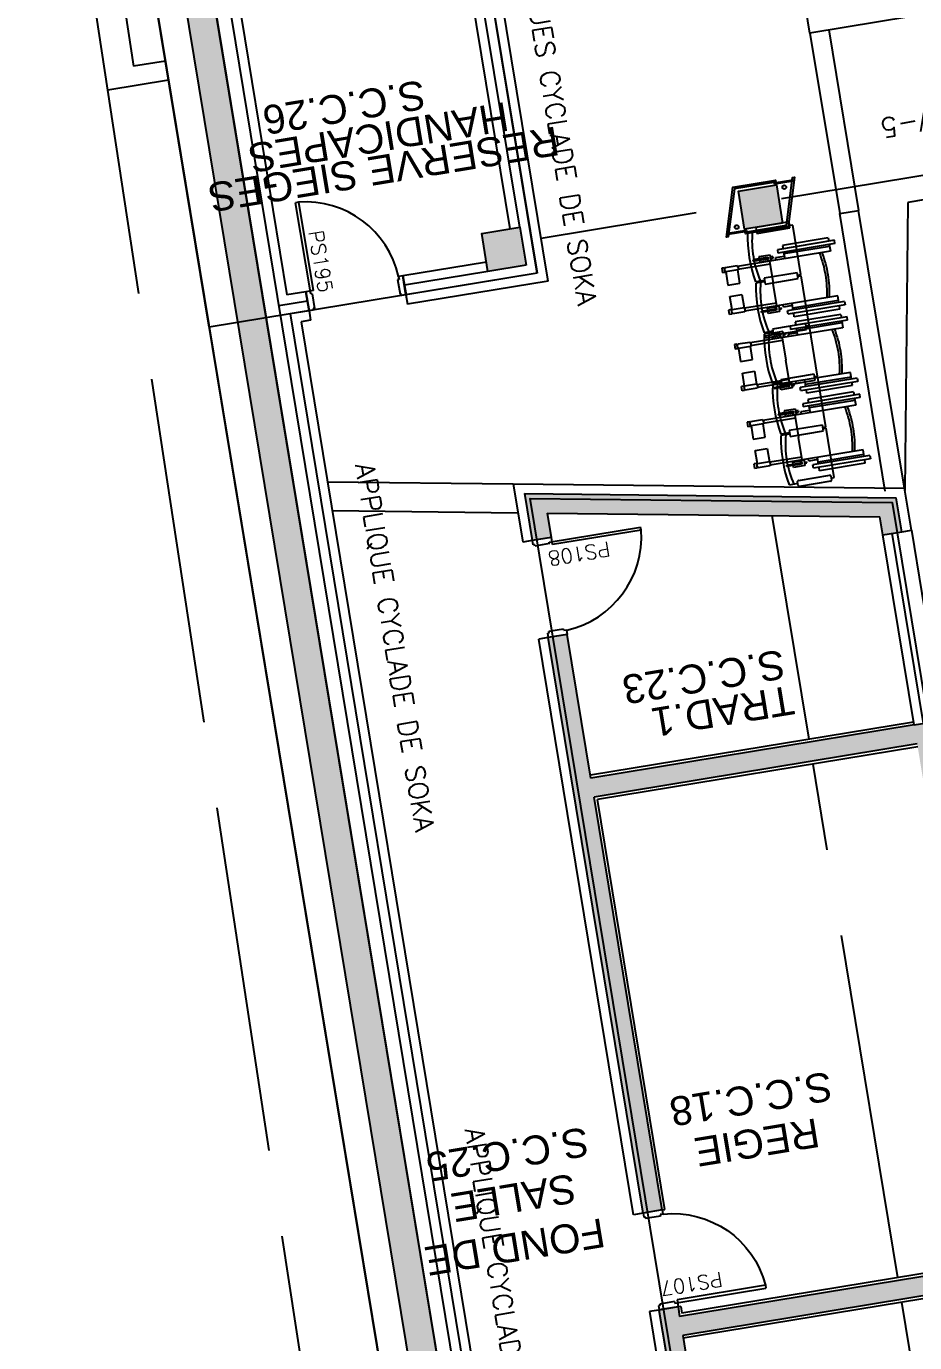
# Model space of a CAD drawing. Header units: millimetres. Extents: x 33140 to 33459, y 51582 to 51854.
# Drawn here: x 33253.65 to 33262.87, y 51644.64 to 51658.3 of the extents above; entities that cross this region are included whole.
import ezdxf
from ezdxf.enums import TextEntityAlignment as Align

# ---------------------------------------------------------------- set-up
doc = ezdxf.new("R2010")
doc.units = ezdxf.units.MM
doc.header["$LTSCALE"] = 0.3
doc.header["$MEASUREMENT"] = 0
doc.linetypes.add('ACAD_ISO02W100', pattern=[15, 12, -3])
doc.linetypes.add('ACAD_ISO08W100', pattern=[36, 24, -3, 6, -3])
doc.layers.get('0').update_dxf_attribs({"linetype": 'CONTINUOUS'})
for name, color, linetype in [('00-TRAMES-BAT', 7, 'ACAD_ISO08W100'), ('01-TREMIE-ESCAL-ASC', 4, 'CONTINUOUS'), ('02-MURS-PORTEUR', 1, 'CONTINUOUS'), ('02-MURS-POTEAU', 6, 'CONTINUOUS'), ('04-CLOISONS', 2, 'CONTINUOUS'), ('05-MEN-INT', 4, 'CONTINUOUS'), ('05-MEN-INT-NUM', 62, 'CONTINUOUS'), ('08-EQUI-HANDI', 151, 'CONTINUOUS'), ('08-EQUI-MEUBLE', 8, 'CONTINUOUS'), ('10-ANN-NOMPIECE', 3, 'CONTINUOUS'), ('10-ANN-NOMPIECE-CODE', 171, 'CONTINUOUS'), ('11-RES-ELECTRICITE', 71, 'CONTINUOUS'), ('14-HACH-MURS', 253, 'CONTINUOUS'), ('14-HACH-POTEAU', 251, 'CONTINUOUS')]:
    doc.layers.add(name, color=color, linetype=linetype)
doc.layers.add('POLY-SURFACE', color=1, linetype='CONTINUOUS', plot=False)
doc.styles.add('ANN', font='romans.shx')
doc.styles.add('NDP', font='ARIAL.TTF', dxfattribs={"height": 0.2})

# ---------------------------------------------------------------- blocks, each defined once
blk = doc.blocks.new('MVP9')
for p, q in [((0.075, 0.93), (0.045, 0.93)), ((0.045, -0.03), (0.045, 0.93)), ((0.075, 0.93), (0.075, 0)), ((0.075, 0), (0, 0)), ((0, 0), (0, -0.2)), ((0.975, 0), (0.975, -0.03)), ((1.02, 0), (0.975, 0)), ((0.06, -0.03), (0.045, -0.03)), ((0.06, -0.03), (0.06, -0.185)), ((0.975, -0.03), (0.96, -0.03)), ((0.96, -0.03), (0.96, -0.185)), ((1.02, 0), (1.02, -0.2)), ((0.045, -0.2), (0, -0.2)), ((0.06, -0.185), (0.045, -0.185)), ((0.045, -0.185), (0.045, -0.2)), ((0.975, -0.185), (0.96, -0.185)), ((0.975, -0.185), (0.975, -0.2)), ((1.02, -0.2), (0.975, -0.2))]:
    blk.add_line(p, q)
for centre, radius, start, end in [((0.175, 0), 0.83, 0, 0), ((-0.015, -0.057), 0.992, 3.3237, 84.7979)]:
    blk.add_arc(centre, radius, start, end)
blk = doc.blocks.new('AD')
for p, q in [((28, 38.3), (22, 38.3)), ((22, 38.3), (22, 3.3)), ((28, 3.3), (28, 38.3)), ((22, 3.3), (28, 3.3))]:
    blk.add_line(p, q)
blk = doc.blocks.new('AG')
blk.add_lwpolyline([(-28, 4.3), (-28, 37.3, -0.414214), (-27, 38.3), (-23, 38.3, -0.414214), (-22, 37.3), (-22, 4.3, -0.414214), (-23, 3.3), (-27, 3.3, -0.414214)], format="xyb", close=True)
blk = doc.blocks.new('Hand-siege')
for p, q in [((-13.2, 21.9), (46.8, 21.9)), ((-13.2, 18.4), (-13.2, 21.9)), ((-13.2, 18.4), (46.8, 18.4)), ((-7.2, 25.4), (40.8, 25.4)), ((-7.2, 25.4), (-7.2, 21.9)), ((-7.2, 18.4), (-7.2, 11.4)), ((-7.2, 16.4), (40.8, 16.4)), ((40.8, 25.4), (40.8, 21.9)), ((40.8, 18.4), (40.8, 11.4)), ((40.9, 13.8), (50.3, 13.8)), ((46.8, 21.9), (46.8, 18.4)), ((50.3, 13.8), (50.3, 11.4)), ((52.7, 15.6), (52.7, 14.1)), ((52.7, 15.6), (55, 15.6)), ((55, 14.1), (52.7, 14.1)), ((55, 17.6), (66.9, 17.6)), ((55, 12.1), (55, 17.6)), ((58.6, 15.6), (58.6, 12.1)), ((58.6, 15.6), (73.6, 15.6)), ((73.6, 14.1), (58.6, 14.1)), ((66.9, 17.6), (66.9, 15.6)), ((66.9, 14.1), (66.9, 12.1)), ((73.6, 15.6), (73.6, 14.1)), ((-7.2, 11.4), (90.5, 11.4)), ((66.9, 12.1), (55, 12.1)), ((55.6, 12.1), (55.6, 11.4)), ((56.8, 11.4), (56.8, -12.1)), ((56.8, 8.4), (90.5, 8.4)), ((58.1, 12.1), (58.1, 11.4)), ((90.8, 12.1), (103.4, 12.1)), ((90.8, 7.8), (103.4, 7.8)), ((90.8, -6.1), (90.8, 7.8)), ((103.4, 7.8), (103.4, -6.1)), ((103.8, 11.4), (104.2, 11.4)), ((103.8, 8.4), (104.2, 8.4)), ((104.2, 12.3), (106.8, 12.3)), ((104.2, 7.5), (104.2, 12.3)), ((104.2, 7.5), (106.8, 7.5)), ((106.8, 12.3), (106.8, 7.5)), ((56.8, -35.6), (56.8, -12.1)), ((103.4, -6.1), (90.8, -6.1)), ((90.8, -18.1), (90.8, -32)), ((103.4, -18.1), (90.8, -18.1)), ((103.4, -32), (103.4, -18.1)), ((-7.2, -42.6), (-7.2, -35.6)), ((-7.2, -35.6), (90.5, -35.6)), ((-7.2, -40.6), (40.8, -40.6)), ((40.8, -42.6), (40.8, -35.6)), ((40.9, -37.9), (50.3, -37.9)), ((50.3, -37.9), (50.3, -35.6)), ((55, -38.3), (52.7, -38.3)), ((52.7, -39.8), (52.7, -38.3)), ((52.7, -39.8), (55, -39.8)), ((66.9, -36.3), (55, -36.3)), ((55, -36.3), (55, -41.8)), ((55.6, -36.3), (55.6, -35.6)), ((56.8, -32.6), (90.5, -32.6)), ((58.1, -36.3), (58.1, -35.6)), ((58.6, -39.8), (58.6, -36.3)), ((73.6, -38.3), (58.6, -38.3)), ((58.6, -39.8), (73.6, -39.8)), ((66.9, -38.3), (66.9, -36.3)), ((66.9, -41.8), (66.9, -39.8)), ((73.6, -39.8), (73.6, -38.3)), ((90.8, -32), (103.4, -32)), ((90.8, -36.2), (103.4, -36.2)), ((103.8, -32.6), (104.2, -32.6)), ((103.8, -35.6), (104.2, -35.6)), ((104.2, -31.7), (106.8, -31.7)), ((104.2, -31.7), (104.2, -36.4)), ((104.2, -36.4), (106.8, -36.4)), ((106.8, -36.4), (106.8, -31.7)), ((-13.2, -42.6), (-13.2, -46.1)), ((-13.2, -42.6), (46.8, -42.6)), ((-13.2, -46.1), (46.8, -46.1)), ((-7.2, -49.6), (-7.2, -46.1)), ((-7.2, -49.6), (40.8, -49.6)), ((40.8, -49.6), (40.8, -46.1)), ((46.8, -46.1), (46.8, -42.6)), ((55, -41.8), (66.9, -41.8))]:
    blk.add_line(p, q)
for centre in [(57.8, 14.8), (57.8, -39)]:
    blk.add_circle(centre, 0.435)
for centre, radius, start, end in [((113.6, -12.1), 114.2, 168.1249, 180), ((113.6, -12.1), 111.7, 167.8551, 180), ((94.1, 9.9), 3.96, 147.0992, 211.8662), ((100.1, 9.9), 3.96, 328.1338, 32.9008), ((113.6, -12.1), 114.2, 180, 191.8751), ((113.6, -12.1), 111.7, 180, 192.1449), ((94.1, -34.1), 3.96, 148.1338, 212.9008), ((100.1, -34.1), 3.96, 327.0992, 31.8662)]:
    blk.add_arc(centre, radius, start, end)

msp = doc.modelspace()

# ---------------------------------------------------------------- hatches: boundary and pattern name
at = {"layer": '14-HACH-MURS'}
msp.add_hatch(color=256, dxfattribs=at).paths.add_polyline_path([(33297.513, 51640.663), (33259.278, 51634.367), (33255.16, 51659.373), (33275.535, 51662.728), (33275.584, 51662.432), (33255.505, 51659.126), (33259.525, 51634.712), (33283.443, 51638.65), (33283.384, 51639.005), (33283.582, 51639.038), (33283.64, 51638.683), (33285.919, 51639.058), (33285.861, 51639.413), (33286.058, 51639.446), (33286.117, 51639.091), (33297.168, 51640.91), (33296.526, 51644.808), (33296.871, 51644.56)])
h = msp.add_hatch(color=256, dxfattribs=at)
h.paths.add_polyline_path([(33264.398, 51642.97), (33260.757, 51641.691), (33260.677, 51642.18), (33260.874, 51642.213), (33260.916, 51641.959), (33264.173, 51643.103), (33264.142, 51643.29), (33264.34, 51643.323)])
h.paths.add_polyline_path([(33263.601, 51646.578), (33263.798, 51646.611), (33264.015, 51645.296), (33260.463, 51644.711), (33260.708, 51643.219), (33260.511, 51643.187), (33260.216, 51644.975), (33260.414, 51645.007), (33260.43, 51644.909), (33263.785, 51645.461)])
h.paths.add_polyline_path([(33260.248, 51646.014), (33260.051, 51645.981), (33259.067, 51651.957), (33259.264, 51651.99), (33259.51, 51650.498), (33263.062, 51651.083), (33263.278, 51649.768), (33263.081, 51649.736), (33262.897, 51650.853), (33259.542, 51650.3)])
h.paths.add_polyline_path([(33262.509, 51653.211), (33259.056, 51653.25), (33259.098, 51652.996), (33258.901, 51652.964), (33258.82, 51653.453), (33262.679, 51653.409), (33262.737, 51653.056), (33262.54, 51653.024)])
at = {"layer": '14-HACH-POTEAU'}
h = msp.add_hatch(color=256, dxfattribs=at)
h.paths.add_polyline_path([(33258.836, 51655.823), (33258.441, 51655.758), (33258.376, 51656.153), (33258.771, 51656.218)])
h.paths.add_polyline_path([(33261.5, 51656.262), (33261.105, 51656.197), (33261.04, 51656.592), (33261.435, 51656.657)])
h.paths.add_polyline_path([(33264.164, 51656.701), (33263.769, 51656.636), (33263.704, 51657.03), (33264.099, 51657.095)])
h.paths.add_polyline_path([(33266.828, 51657.139), (33266.433, 51657.074), (33266.368, 51657.469), (33266.763, 51657.534)])
h.paths.add_polyline_path([(33274.82, 51658.455), (33274.426, 51658.39), (33274.361, 51658.785), (33274.755, 51658.85)])
h.paths.add_polyline_path([(33272.156, 51658.017), (33271.761, 51657.952), (33271.696, 51658.346), (33272.091, 51658.411)])
h.paths.add_polyline_path([(33269.492, 51657.578), (33269.097, 51657.513), (33269.032, 51657.908), (33269.427, 51657.973)])

# ---------------------------------------------------------------- linework, layer by layer
at = {"layer": '00-TRAMES-BAT'}
msp.add_line((33356.51, 51672.16), (33258.992, 51656.102), dxfattribs=at)
at = {"layer": '01-TREMIE-ESCAL-ASC'}
for p, q in [((33276.09, 51660.59), (33261.783, 51658.234)), ((33261.783, 51658.234), (33261.515, 51659.862))]:
    msp.add_line(p, q, dxfattribs=at)
at = {"layer": '02-MURS-PORTEUR', "color": 8, "linetype": 'ACAD_ISO02W100'}
for p, q in [((33253.648, 51665.21), (33254.762, 51657.889)), ((33257.523, 51637.734), (33254.274, 51659.101)), ((33255.092, 51657.943), (33254.762, 51657.889)), ((33255.125, 51657.746), (33254.496, 51657.642)), ((33263.664, 51656.618), (33262.801, 51656.476)), ((33262.801, 51656.476), (33262.767, 51653.486)), ((33256.774, 51653.576), (33258.702, 51653.554)), ((33256.823, 51653.276), (33258.752, 51653.254)), ((33261.774, 51650.901), (33261.392, 51653.224)), ((33262.695, 51645.312), (33261.817, 51650.644)), ((33263.119, 51642.733), (33262.737, 51645.055))]:
    msp.add_line(p, q, dxfattribs=at)
at = {"layer": '02-MURS-PORTEUR'}
for p, q in [((33255.16, 51659.373), (33259.278, 51634.367)), ((33255.505, 51659.126), (33259.525, 51634.712)), ((33258.82, 51653.453), (33262.679, 51653.409)), ((33258.82, 51653.453), (33258.901, 51652.964)), ((33262.737, 51653.056), (33262.679, 51653.409)), ((33259.056, 51653.25), (33262.509, 51653.211)), ((33259.056, 51653.25), (33259.098, 51652.996)), ((33262.54, 51653.024), (33262.509, 51653.211)), ((33262.54, 51653.024), (33262.737, 51653.056)), ((33259.098, 51652.996), (33258.901, 51652.964)), ((33259.264, 51651.99), (33259.067, 51651.957)), ((33260.051, 51645.981), (33259.067, 51651.957)), ((33259.51, 51650.498), (33259.264, 51651.99)), ((33262.865, 51651.05), (33259.51, 51650.498)), ((33262.865, 51651.05), (33263.062, 51651.083)), ((33262.897, 51650.853), (33259.542, 51650.3)), ((33260.248, 51646.014), (33259.542, 51650.3)), ((33260.248, 51646.014), (33260.051, 51645.981)), ((33263.785, 51645.461), (33260.43, 51644.909)), ((33264.015, 51645.296), (33260.463, 51644.711)), ((33260.414, 51645.007), (33260.216, 51644.975)), ((33260.216, 51644.975), (33260.511, 51643.187)), ((33260.414, 51645.007), (33260.43, 51644.909)), ((33260.463, 51644.711), (33260.708, 51643.219))]:
    msp.add_line(p, q, dxfattribs=at)
at = {"layer": '02-MURS-PORTEUR', "color": 4}
for p, q in [((33261.783, 51658.234), (33262.092, 51656.359)), ((33261.98, 51658.267), (33262.289, 51656.392)), ((33262.092, 51656.359), (33262.289, 51656.392)), ((33262.566, 51653.476), (33262.092, 51656.359)), ((33262.764, 51653.508), (33262.289, 51656.392)), ((33262.836, 51653.072), (33263.161, 51651.099))]:
    msp.add_line(p, q, dxfattribs=at)
at = {"layer": '02-MURS-POTEAU'}
for points in [[(33261.5, 51656.262), (33261.105, 51656.197), (33261.04, 51656.592), (33261.435, 51656.657)], [(33258.836, 51655.823), (33258.441, 51655.758), (33258.376, 51656.153), (33258.771, 51656.218)]]:
    msp.add_lwpolyline(points, close=True, dxfattribs=at)
at = {"layer": '04-CLOISONS'}
for p, q in [((33258.771, 51656.218), (33258.242, 51659.425)), ((33258.95, 51655.741), (33258.357, 51659.342)), ((33259.065, 51655.658), (33258.456, 51659.359)), ((33258.672, 51656.202), (33258.16, 51659.31)), ((33255.678, 51659.002), (33256.254, 51655.5)), ((33255.793, 51658.92), (33256.353, 51655.516)), ((33258.425, 51655.857), (33257.557, 51655.714)), ((33257.589, 51655.517), (33257.557, 51655.714)), ((33258.441, 51655.758), (33257.573, 51655.615)), ((33258.95, 51655.741), (33257.589, 51655.517)), ((33259.065, 51655.658), (33257.606, 51655.418)), ((33256.254, 51655.5), (33259.649, 51634.884)), ((33256.551, 51655.548), (33256.353, 51655.516)), ((33256.583, 51655.351), (33256.551, 51655.548)), ((33257.589, 51655.517), (33257.606, 51655.418)), ((33256.567, 51655.45), (33256.271, 51655.401)), ((33256.583, 51655.351), (33256.386, 51655.318)), ((33256.386, 51655.318), (33259.065, 51639.045)), ((33256.599, 51655.252), (33256.501, 51655.236)), ((33256.501, 51655.236), (33259.131, 51639.258)), ((33256.583, 51655.351), (33256.599, 51655.252)), ((33258.702, 51653.554), (33262.764, 51653.508)), ((33258.702, 51653.554), (33258.802, 51652.948)), ((33262.836, 51653.072), (33262.764, 51653.508)), ((33262.737, 51653.056), (33262.836, 51653.072)), ((33258.901, 51652.964), (33258.802, 51652.948)), ((33259.067, 51651.957), (33258.968, 51651.941)), ((33259.952, 51645.965), (33258.97, 51651.941)), ((33262.86, 51651.08), (33259.505, 51650.527)), ((33262.902, 51650.823), (33259.577, 51650.276)), ((33260.278, 51646.019), (33259.577, 51650.276)), ((33260.051, 51645.981), (33259.952, 51645.965)), ((33260.248, 51646.014), (33260.278, 51646.019)), ((33263.78, 51645.491), (33260.455, 51644.943)), ((33263.822, 51645.234), (33260.467, 51644.682)), ((33260.216, 51644.975), (33260.118, 51644.959)), ((33260.443, 51645.012), (33260.414, 51645.007)), ((33260.443, 51645.012), (33260.455, 51644.943)), ((33260.118, 51644.959), (33260.412, 51643.171))]:
    msp.add_line(p, q, dxfattribs=at)
for points in [[(33261.11, 51656.167), (33261.539, 51656.238), (33261.603, 51656.735), (33261.624, 51656.738), (33261.557, 51656.221), (33261.113, 51656.148)], [(33261.43, 51656.686), (33261, 51656.616), (33260.936, 51656.119), (33260.916, 51656.115), (33260.982, 51656.633), (33261.427, 51656.706)]]:
    msp.add_lwpolyline(points, close=True, dxfattribs=at)
at = {"layer": '05-MEN-INT'}
for p, q in [((33262.963, 51651.066), (33262.638, 51653.04)), ((33262.865, 51651.05), (33262.54, 51653.024))]:
    msp.add_line(p, q, dxfattribs=at)
for points in [[(33261.412, 51656.678), (33261.606, 51656.711), (33261.609, 51656.698), (33261.414, 51656.666)], [(33261.128, 51656.175), (33260.933, 51656.143), (33260.931, 51656.156), (33261.126, 51656.188)]]:
    msp.add_lwpolyline(points, close=True, dxfattribs=at)
for centre in [(33261.517, 51656.634), (33261.023, 51656.22)]:
    msp.add_circle(centre, 0.02, dxfattribs=at)
at = {"layer": '08-EQUI-MEUBLE'}
for p, q in [((33261.226, 51656.178), (33261.136, 51656.163)), ((33261.605, 51656.24), (33261.572, 51656.235)), ((33261.689, 51655.727), (33261.605, 51656.24)), ((33261.311, 51655.665), (33261.22, 51655.65)), ((33261.313, 51655.651), (33261.222, 51655.636)), ((33261.656, 51655.722), (33261.689, 51655.727)), ((33261.691, 51655.713), (33261.658, 51655.708)), ((33261.776, 51655.2), (33261.691, 51655.713)), ((33261.398, 51655.138), (33261.307, 51655.123)), ((33261.4, 51655.124), (33261.309, 51655.109)), ((33261.743, 51655.195), (33261.776, 51655.2)), ((33261.778, 51655.186), (33261.745, 51655.181)), ((33261.863, 51654.673), (33261.778, 51655.186)), ((33261.83, 51654.667), (33261.863, 51654.673)), ((33261.484, 51654.611), (33261.394, 51654.596)), ((33261.487, 51654.596), (33261.396, 51654.582)), ((33261.865, 51654.659), (33261.832, 51654.653)), ((33261.949, 51654.146), (33261.865, 51654.659)), ((33261.917, 51654.14), (33261.949, 51654.146)), ((33261.952, 51654.132), (33261.919, 51654.126)), ((33262.036, 51653.618), (33261.952, 51654.132)), ((33261.571, 51654.083), (33261.481, 51654.068)), ((33261.574, 51654.069), (33261.483, 51654.054)), ((33262.003, 51653.613), (33262.036, 51653.618)), ((33261.658, 51653.556), (33261.567, 51653.541))]:
    msp.add_line(p, q, dxfattribs=at)
for centre, major_axis, start_param, end_param in [((33262.411, 51656.11), (-0.215, 1.308), 1.373401, 1.768192), ((33262.165, 51656.069), (-0.166, 1.008), 1.313473, 1.82812), ((33262.498, 51655.582), (-0.215, 1.308), 1.373401, 1.768192), ((33262.251, 51655.542), (-0.166, 1.008), 1.313473, 1.82812), ((33262.585, 51655.055), (-0.215, 1.308), 1.373401, 1.768192), ((33262.338, 51655.015), (-0.166, 1.008), 1.313473, 1.82812), ((33262.672, 51654.528), (-0.215, 1.308), 1.373401, 1.768192), ((33262.425, 51654.487), (-0.166, 1.008), 1.313473, 1.82812), ((33262.758, 51654.001), (-0.215, 1.308), 1.373401, 1.768192), ((33262.512, 51653.96), (-0.166, 1.008), 1.313473, 1.82812)]:
    msp.add_ellipse(centre, major_axis=major_axis, ratio=0.961538, start_param=start_param, end_param=end_param, dxfattribs=at)
at = {"layer": 'POLY-SURFACE'}
for points in [[(33382.98, 51658.616), (33297.187, 51644.489), (33297.858, 51640.416), (33259.031, 51634.022), (33254.816, 51659.621), (33275.191, 51662.976), (33272.927, 51676.72), (33270.362, 51676.298), (33268.235, 51689.214), (33271.195, 51689.702), (33270.378, 51694.665), (33374.229, 51711.765)], [(33259.031, 51634.022), (33283.639, 51638.074), (33282.802, 51643.156), (33279.457, 51642.605), (33279.26, 51642.573), (33279.357, 51641.981), (33274.522, 51641.185), (33273.411, 51644.241), (33271.624, 51655.095), (33271.659, 51658.188), (33272.124, 51658.214), (33272.966, 51657.352), (33274.375, 51658.729), (33276.342, 51659.061), (33276.539, 51659.093), (33276.58, 51658.846), (33276.777, 51658.879), (33280.122, 51659.43), (33279.546, 51662.933), (33277.947, 51662.669), (33277.89, 51663.015), (33275.256, 51662.581), (33275.191, 51662.976), (33254.816, 51659.621)], [(33283.443, 51638.65), (33259.525, 51634.712), (33255.505, 51659.126), (33279.463, 51662.818), (33279.975, 51659.709), (33283.438, 51660.28), (33286.264, 51643.118), (33282.801, 51642.548)], [(33258.95, 51655.741), (33255.547, 51655.18), (33254.816, 51659.621), (33258.219, 51660.181)], [(33264.342, 51643.003), (33260.797, 51641.758), (33258.879, 51653.402), (33262.636, 51653.36)]]:
    msp.add_lwpolyline(points, close=True, dxfattribs=at)

# ---------------------------------------------------------------- block references
at = {"layer": '05-MEN-INT'}
for p, rotation in [((33256.551, 51655.548), 9.350573670405518), ((33259.1, 51652.997), 279.3505736636208)]:
    msp.add_blockref('MVP9', p, dxfattribs=dict(at, rotation=rotation))
at = {"layer": '05-MEN-INT', "xscale": -1, "rotation": 279.3505736729413}
msp.add_blockref('MVP9', (33260.416, 51645.008), dxfattribs=at)
at = {"layer": '08-EQUI-HANDI', "xscale": -0.01000000000026318, "yscale": 0.009999999998770808, "zscale": 0.01, "rotation": 9.350573661348607}
for p in [(33261.943, 51655.845), (33262.074, 51655.051), (33262.206, 51654.246)]:
    msp.add_blockref('Hand-siege', p, dxfattribs=at)
at = {"layer": '08-EQUI-MEUBLE', "xscale": 0.01040000000054615, "yscale": 0.009999999998770808, "zscale": 0.0104, "rotation": 99.3505736515276}
for name, p in [('AD', (33261.646, 51655.991)), ('AD', (33261.732, 51655.464)), ('AD', (33261.819, 51654.936)), ('AD', (33261.906, 51654.409)), ('AD', (33261.993, 51653.882)), ('AG', (33261.994, 51653.875))]:
    msp.add_blockref(name, p, dxfattribs=at)

# ---------------------------------------------------------------- texts
at = {"layer": '05-MEN-INT-NUM', "style": 'ANN'}
for s, rotation, p in [('PS195', 279.3506, (33256.578, 51656.171)), ('PS108', 189.3506, (33259.696, 51652.954)), ('PS107', 189.3506, (33260.863, 51645.372))]:
    msp.add_text(s, height=0.15, rotation=rotation, dxfattribs=at).set_placement(p)
at = {"layer": '10-ANN-NOMPIECE', "style": 'NDP'}
for s, p in [('HANDICAPES', (33257.281, 51657.299)), ('RESERVE SIEGES', (33257.335, 51656.968))]:
    msp.add_text(s, height=0.3, rotation=189.3506, dxfattribs=at).set_placement(p, align=Align.CENTER)
for s, p in [('TRAD.1', (33261.59, 51651.461)), ('REGIE', (33261.853, 51646.968)), ('SALLE', (33259.326, 51646.392)), ('FOND DE', (33259.626, 51645.93))]:
    msp.add_text(s, height=0.3, rotation=189.3506, dxfattribs=at).set_placement(p)
at = {"layer": '10-ANN-NOMPIECE-CODE', "style": 'NDP'}
for s, p in [('S.C.C.26', (33257.763, 51657.748)), ('S.C.C.23', (33261.496, 51651.834)), ('S.C.C.18', (33261.986, 51647.452)), ('S.C.C.25', (33259.459, 51646.876))]:
    msp.add_text(s, height=0.3, rotation=189.3506, dxfattribs=at).set_placement(p)
at = {"layer": '11-RES-ELECTRICITE', "style": 'ANN'}
for s, rotation, p in [('APPLIQUES CYCLADE DE SOKA', 279.3506, (33258.717, 51659.386)), ('ECLAIRAGE PAR POTEAUX   MACROLON+FLUOS VERTICAUX   VOIR DETAIL DIV-5', 189.3506, (33273.799, 51659.204)), ('APPLIQUE CYCLADE DE SOKA', 279.3506, (33257.061, 51653.75)), ('APPLIQUE CYCLADE DE SOKA', 279.3506, (33258.198, 51646.847))]:
    msp.add_text(s, height=0.2, rotation=rotation, dxfattribs=at).set_placement(p)

doc.saveas('drawing.dxf')
